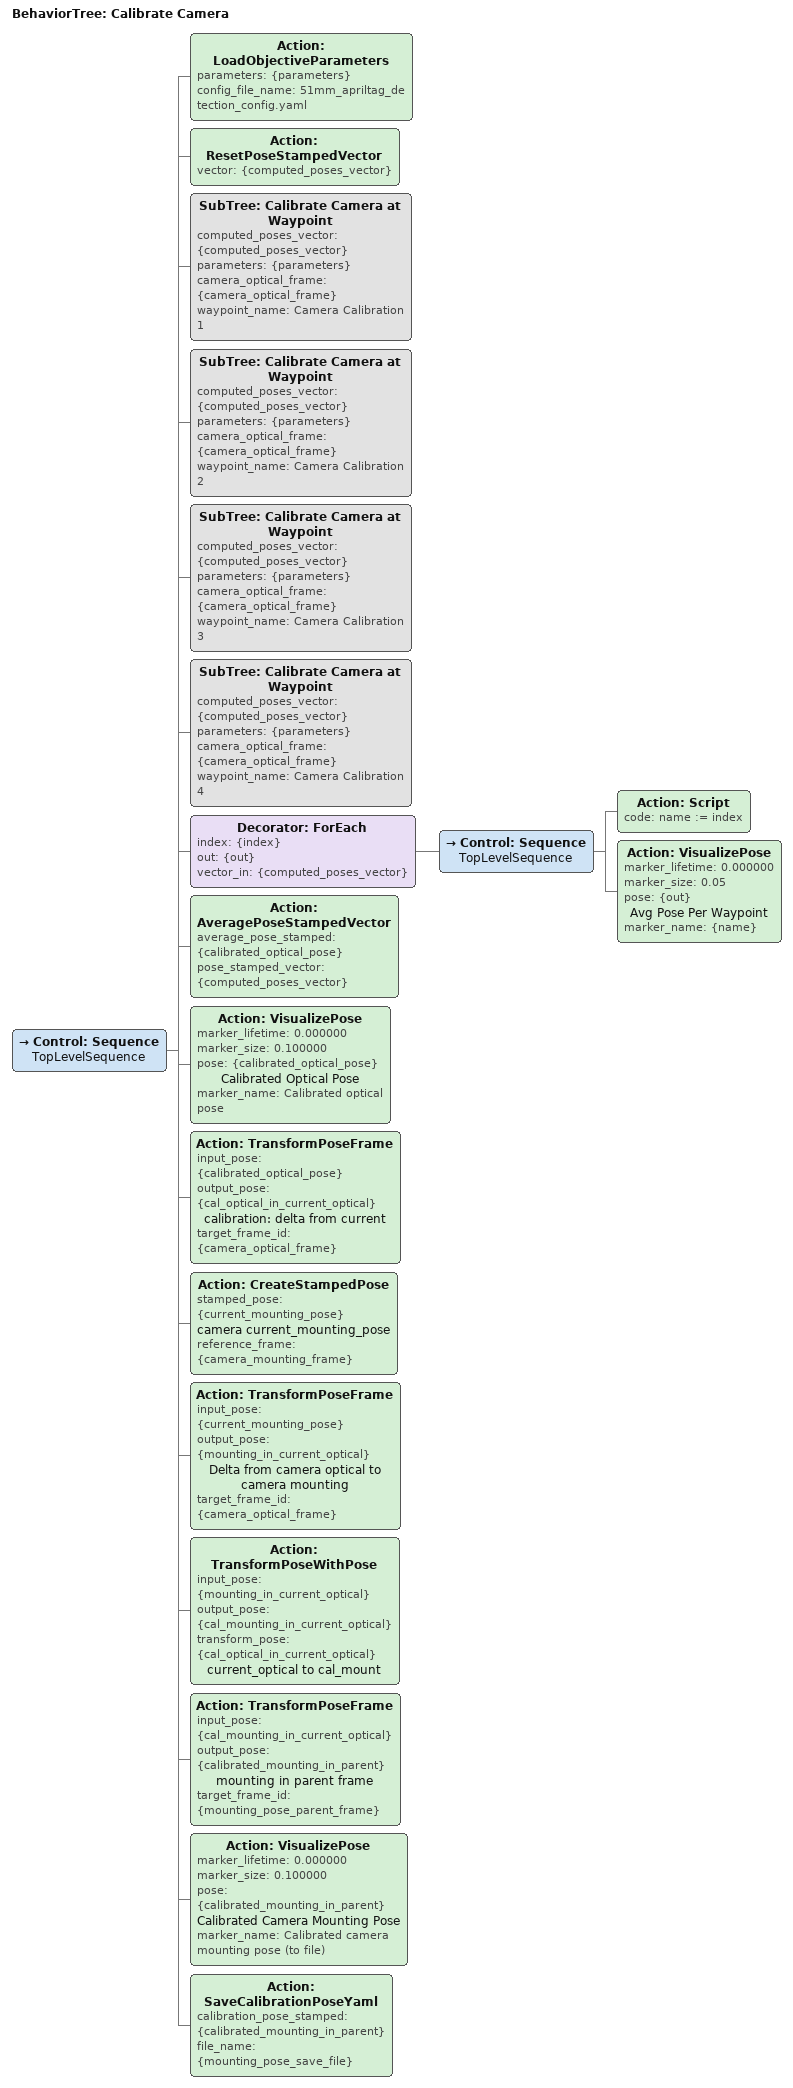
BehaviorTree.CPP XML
<?xml version="1.0" encoding="UTF-8" ?>
<root BTCPP_format="4" main_tree_to_execute="Calibrate Camera">
  <BehaviorTree ID="Calibrate Camera">
    <Control ID="Sequence" name="TopLevelSequence">
      <Action
        ID="LoadObjectiveParameters"
        parameters="{parameters}"
        config_file_name="51mm_apriltag_detection_config.yaml"
      />
      <Action ID="ResetPoseStampedVector" vector="{computed_poses_vector}" />
      <SubTree
        ID="Calibrate Camera at Waypoint"
        computed_poses_vector="{computed_poses_vector}"
        parameters="{parameters}"
        camera_optical_frame="{camera_optical_frame}"
        waypoint_name="Camera Calibration 1"
      />
      <SubTree
        ID="Calibrate Camera at Waypoint"
        computed_poses_vector="{computed_poses_vector}"
        parameters="{parameters}"
        camera_optical_frame="{camera_optical_frame}"
        waypoint_name="Camera Calibration 2"
      />
      <SubTree
        ID="Calibrate Camera at Waypoint"
        computed_poses_vector="{computed_poses_vector}"
        parameters="{parameters}"
        camera_optical_frame="{camera_optical_frame}"
        waypoint_name="Camera Calibration 3"
      />
      <SubTree
        ID="Calibrate Camera at Waypoint"
        computed_poses_vector="{computed_poses_vector}"
        parameters="{parameters}"
        camera_optical_frame="{camera_optical_frame}"
        waypoint_name="Camera Calibration 4"
      />
      <Decorator
        ID="ForEach"
        index="{index}"
        out="{out}"
        vector_in="{computed_poses_vector}"
      >
        <Control ID="Sequence" name="TopLevelSequence">
          <Action ID="Script" code="name := index" />
          <Action
            ID="VisualizePose"
            marker_lifetime="0.000000"
            marker_size="0.05"
            pose="{out}"
            name="Avg Pose Per Waypoint"
            marker_name="{name}"
          />
        </Control>
      </Decorator>
      <Action
        ID="AveragePoseStampedVector"
        average_pose_stamped="{calibrated_optical_pose}"
        pose_stamped_vector="{computed_poses_vector}"
      />
      <Action
        ID="VisualizePose"
        marker_lifetime="0.000000"
        marker_size="0.100000"
        pose="{calibrated_optical_pose}"
        name="Calibrated Optical Pose"
        marker_name="Calibrated optical pose"
      />
      <Action
        ID="TransformPoseFrame"
        input_pose="{calibrated_optical_pose}"
        output_pose="{cal_optical_in_current_optical}"
        name="calibration: delta from current"
        target_frame_id="{camera_optical_frame}"
      />
      <Action
        ID="CreateStampedPose"
        stamped_pose="{current_mounting_pose}"
        name="camera current_mounting_pose"
        reference_frame="{camera_mounting_frame}"
      />
      <Action
        ID="TransformPoseFrame"
        input_pose="{current_mounting_pose}"
        output_pose="{mounting_in_current_optical}"
        name="Delta from camera optical to camera mounting"
        target_frame_id="{camera_optical_frame}"
      />
      <Action
        ID="TransformPoseWithPose"
        input_pose="{mounting_in_current_optical}"
        output_pose="{cal_mounting_in_current_optical}"
        transform_pose="{cal_optical_in_current_optical}"
        name="current_optical to cal_mount"
      />
      <Action
        ID="TransformPoseFrame"
        input_pose="{cal_mounting_in_current_optical}"
        output_pose="{calibrated_mounting_in_parent}"
        name="mounting in parent frame"
        target_frame_id="{mounting_pose_parent_frame}"
      />
      <Action
        ID="VisualizePose"
        marker_lifetime="0.000000"
        marker_size="0.100000"
        pose="{calibrated_mounting_in_parent}"
        name="Calibrated Camera Mounting Pose"
        marker_name="Calibrated camera mounting pose (to file)"
      />
      <Action
        ID="SaveCalibrationPoseYaml"
        calibration_pose_stamped="{calibrated_mounting_in_parent}"
        file_name="{mounting_pose_save_file}"
      />
    </Control>
  </BehaviorTree>
</root>
